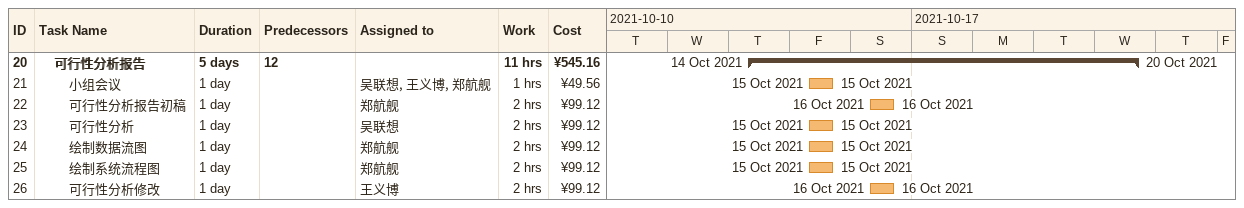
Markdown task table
| ID | Level | Task | Duration | Start | Finish | Predecessors | Resources | Work (h) | Cost (¥) |
|---|---|---|---|---|---|---|---|---|---|
| 20 | 2 | **可行性分析报告** | 5d | 2021-10-14 | 2021-10-20 | 12 |  | 11 | 545.16 |
| 21 | 3 | 小组会议 | 1d | 2021-10-15 | 2021-10-15 |  | 吴联想, 王义博, 郑航舰 | 1 | 49.56 |
| 22 | 3 | 可行性分析报告初稿 | 1d | 2021-10-16 | 2021-10-16 |  | 郑航舰 | 2 | 99.12 |
| 23 | 3 | 可行性分析 | 1d | 2021-10-15 | 2021-10-15 |  | 吴联想 | 2 | 99.12 |
| 24 | 3 | 绘制数据流图 | 1d | 2021-10-15 | 2021-10-15 |  | 郑航舰 | 2 | 99.12 |
| 25 | 3 | 绘制系统流程图 | 1d | 2021-10-15 | 2021-10-15 |  | 郑航舰 | 2 | 99.12 |
| 26 | 3 | 可行性分析修改 | 1d | 2021-10-16 | 2021-10-16 |  | 王义博 | 2 | 99.12 |
